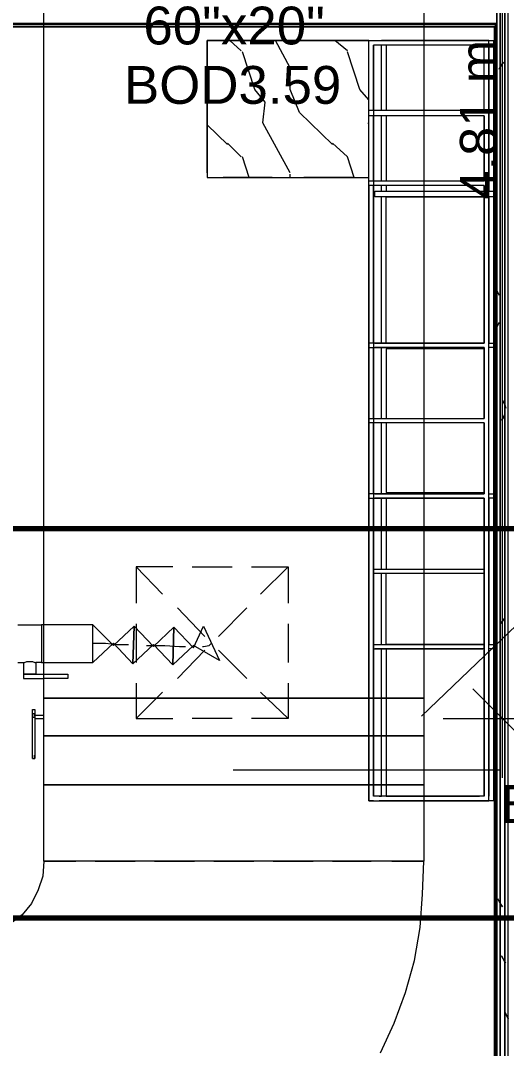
# Model space of a CAD drawing. Header units: metres. Extents: x -2 to 237, y -8 to 52.
# Drawn here: x 27.219 to 29.172, y 26.891 to 31.021 of the extents above; entities that cross this region are included whole.
import ezdxf

# ---------------------------------------------------------------- set-up
doc = ezdxf.new("R2010")
doc.units = ezdxf.units.M
doc.layers.add('HVAC - Ductos', color=5, linetype='Continuous', lineweight=0)
doc.layers.add('PDF2_Text', color=7, linetype='Continuous', lineweight=0)
doc.layers.add('PDF2_Geometry', color=7, linetype='Continuous', lineweight=0, true_color=0xaaaaaa)
doc.styles.add('PDF Helvetica', font='')
doc.styles.get('PDF Helvetica').set_extended_font_data('Helvetica')

msp = doc.modelspace()

# ---------------------------------------------------------------- linework, layer by layer
at = {"layer": 'HVAC - Ductos', "color": 5, "lineweight": 0}
msp.add_lwpolyline([(27.3127, 28.2989), (27.3127, 33.6052), (28.8399, 33.6052), (28.8399, 28.2989)], close=True, dxfattribs=at)
at = {"layer": 'HVAC - Ductos', "lineweight": 0}
for points in [[(29.1564, 27.9778), (29.1564, 33.2659)], [(27.8309, 28.8263), (27.6841, 28.8263), (27.6841, 28.6796)], [(27.7897, 28.7162), (27.6841, 28.8263)], [(27.9089, 28.8263), (28.0694, 28.8263)], [(28.1474, 28.8263), (28.2941, 28.8263), (28.2941, 28.6796)], [(28.184, 28.7162), (28.2941, 28.8263)], [(27.9593, 28.5465), (27.8492, 28.6612)], [(28.0144, 28.5465), (28.129, 28.6612)], [(28.8307, 28.2255), (29.2756, 28.652)], [(27.2072, 28.5925), (27.3035, 28.5925), (27.3035, 28.5833), (27.3035, 28.5695), (27.3035, 28.5557), (27.3035, 28.5374), (27.3035, 28.5191), (27.3035, 28.4961), (27.3035, 28.4778), (27.3035, 28.464), (27.3035, 28.4502), (27.3035, 28.4457), (27.3035, 28.4411), (27.3127, 28.4411)], [(27.3127, 28.5925), (27.3035, 28.5925), (27.3035, 28.5833), (27.3035, 28.5695), (27.3035, 28.5557), (27.3035, 28.5374), (27.3035, 28.5191), (27.3035, 28.4961), (27.3035, 28.4778), (27.3035, 28.464), (27.3035, 28.4502), (27.3035, 28.4457), (27.3035, 28.4411), (27.2805, 28.4411), (27.2805, 28.3952), (27.276, 28.3952), (27.2668, 28.3952), (27.2622, 28.3952), (27.2576, 28.3952), (27.2485, 28.3952), (27.2439, 28.3952), (27.2393, 28.3952), (27.2347, 28.3952), (27.2302, 28.3952), (27.3127, 28.3952)], [(27.5099, 28.5191), (27.5099, 28.5374), (27.5099, 28.5557), (27.5099, 28.5695), (27.5099, 28.5833), (27.5099, 28.5925), (27.3127, 28.5925)], [(27.9135, 28.5007), (27.9547, 28.5879), (28.0189, 28.4502), (27.9135, 28.5099), (27.8309, 28.4319), (27.8355, 28.5833), (27.9135, 28.5007), (27.9135, 28.5099)], [(28.2941, 28.597), (28.2941, 28.4411)], [(27.9501, 28.5053), (27.9547, 28.5053), (27.9777, 28.5099), (27.9869, 28.5191)], [(27.8492, 28.3768), (27.9593, 28.4915)], [(28.129, 28.3768), (28.0144, 28.4915)], [(27.2072, 28.4411), (27.2302, 28.4411), (27.2302, 28.3952), (27.2302, 28.3768), (27.3127, 28.3768)], [(27.2302, 28.4411), (27.2347, 28.4411), (27.2439, 28.4457), (27.253, 28.4457), (27.2622, 28.4457), (27.2668, 28.4457), (27.276, 28.4411), (27.2805, 28.4411)], [(27.3127, 28.3952), (27.409, 28.3952), (27.409, 28.3768), (27.3127, 28.3768)], [(28.2941, 28.3585), (28.2941, 28.2163), (28.1474, 28.2163)], [(29.0371, 28.3356), (29.1564, 28.2163), (29.2756, 28.0971)], [(28.2941, 28.2163), (28.184, 28.3218)], [(28.0694, 28.2163), (27.9089, 28.2163)], [(28.9179, 28.2163), (29.1564, 28.2163), (29.3948, 28.2163)], [(28.8399, 28.1475), (28.8399, 27.9503), (27.3127, 27.9503), (27.3127, 28.1475)], [(28.074, 28.01), (29.1472, 28.01)], [(28.6656, 26.8726), (28.7207, 26.9918), (28.7665, 27.1156), (28.8032, 27.2441), (28.8261, 27.3771), (28.8353, 27.5101), (28.8399, 27.6431), (27.3127, 27.6431), (27.3081, 27.5835), (27.2897, 27.5284), (27.2622, 27.4734), (27.2256, 27.4275), (27.175, 27.3908)], [(27.3127, 27.6431), (27.4411, 27.6431)], [(27.519, 27.6431), (27.6795, 27.6431)], [(27.7575, 27.6431), (27.9181, 27.6431)], [(27.9961, 27.6431), (28.1566, 27.6431)], [(28.2345, 27.6431), (28.395, 27.6431)], [(28.473, 27.6431), (28.6289, 27.6431)], [(28.7115, 27.6431), (28.8399, 27.6431)]]:
    msp.add_lwpolyline(points, dxfattribs=at)
at = {"layer": 'HVAC - Ductos', "color": 5, "lineweight": 0}
for points in [[(27.5924, 28.5099), (27.675, 28.5879), (27.6704, 28.4365), (27.5924, 28.5191), (27.5099, 28.4411), (27.5099, 28.5925)], [(27.5099, 28.4411), (27.5099, 28.5925), (27.5924, 28.5099), (27.5924, 28.5191)], [(27.753, 28.5053), (27.8355, 28.5833), (27.8309, 28.4319), (27.753, 28.5145), (27.6704, 28.4365), (27.675, 28.5879), (27.753, 28.5053), (27.753, 28.5145)], [(27.6841, 28.597), (27.6841, 28.4411)], [(27.3127, 28.4411), (27.5099, 28.4411), (27.5099, 28.4457), (27.5099, 28.4502), (27.5099, 28.464), (27.5099, 28.4778), (27.5099, 28.4961), (27.5099, 28.5191), (27.5603, 28.5191), (27.6062, 28.5145), (27.6475, 28.5145), (27.6521, 28.5145)], [(27.7254, 28.5099), (27.7438, 28.5099), (27.7988, 28.5099), (27.8584, 28.5053), (27.8814, 28.5053)], [(27.6841, 28.3585), (27.6841, 28.2163), (27.8309, 28.2163)], [(27.6841, 28.2163), (27.7897, 28.3218)], [(28.8399, 28.1475), (27.3127, 28.1475), (28.8399, 28.1475)]]:
    msp.add_lwpolyline(points, dxfattribs=at)
at = {"layer": 'HVAC - Ductos', "lineweight": 0}
msp.add_lwpolyline([(27.3127, 27.6431), (27.3127, 27.9503), (28.8399, 27.9503), (28.8399, 27.6431)], close=True, dxfattribs=at)
at = {"layer": 'PDF2_Geometry', "lineweight": 0}
for points in [[(29.1334, 24.8684), (29.1334, 24.8821), (29.1334, 24.9005), (29.1334, 24.9142), (29.1334, 33.3209), (29.1334, 33.5547), (29.1334, 33.5685), (32.7612, 33.5685), (32.7612, 33.5777), (32.0961, 33.5777), (32.0961, 33.5685), (30.5323, 33.5685), (30.5323, 33.5777), (29.1242, 33.5777), (29.1242, 33.5685), (29.1242, 33.5777), (30.5323, 33.5777), (30.5323, 33.5685), (29.1334, 33.5685), (29.1334, 33.5547), (29.1334, 33.3209)], [(32.7612, 25.1161), (32.7612, 33.3209), (32.7612, 33.385), (32.7612, 33.5227), (32.7612, 33.5364), (32.7612, 33.5685), (29.1334, 33.5685), (29.1334, 33.3209), (29.1334, 24.8684)], [(29.1334, 33.5685), (29.1334, 24.8684), (29.1334, 33.5685)], [(29.1472, 24.9142), (29.1472, 33.3209), (29.1472, 33.5364), (29.1472, 33.5547), (32.7612, 33.5547), (35.9302, 33.5547), (35.9302, 33.5364), (35.7789, 33.5364), (35.2011, 33.5364), (34.5911, 33.5364), (33.9811, 33.5364), (33.3711, 33.5364), (33.9811, 33.5364), (34.5911, 33.5364), (35.2011, 33.5364), (35.7789, 33.5364), (35.8798, 33.5364), (35.9302, 33.5364), (35.9302, 23.5521)], [(32.7474, 33.5364), (29.1656, 33.5364), (29.1656, 33.5227), (32.7612, 33.5227), (32.7612, 33.5364), (32.7612, 33.5547), (29.1472, 33.5547), (29.1472, 33.5364), (32.7474, 33.5364), (29.1656, 33.5364), (29.1656, 33.5227), (29.1656, 33.3209), (29.1656, 24.9142)], [(29.1334, 31.0048), (29.1334, 24.8684), (29.1334, 31.0048), (29.1334, 31.1332), (29.1334, 33.4447), (29.1334, 31.1332), (29.1334, 33.4447), (29.1334, 31.1332)], [(26.8449, 31.0048), (29.1334, 31.0048), (26.8449, 31.0048)], [(26.8449, 31.0048), (29.1334, 31.0048), (26.8449, 31.0048)], [(29.1334, 31.0048), (26.8449, 31.0048), (29.1334, 31.0048)], [(26.8586, 30.9956), (29.1242, 30.9956), (26.854, 30.9956), (29.1242, 30.9956), (26.8586, 30.9956)], [(28.9041, 23.4971), (29.1334, 23.4971), (29.1334, 24.8684), (29.1334, 23.4925), (29.1472, 23.4925), (29.1334, 23.4925), (29.1334, 24.8684), (29.1472, 24.8684), (29.1334, 24.8684), (29.1334, 24.9142), (29.1334, 24.8684), (29.1334, 31.0048), (29.1334, 24.8684), (29.1472, 24.8684), (29.1334, 24.8684)], [(28.6197, 30.9406), (27.9685, 30.9406), (27.9685, 30.3903), (28.6197, 30.3903), (28.6197, 30.9406), (27.9685, 30.9406), (27.9685, 30.8993), (27.9685, 30.4957), (27.9685, 30.459), (27.9685, 30.4544)], [(28.6014, 30.9406), (27.9869, 30.9406)], [(28.6197, 29.6198), (28.6197, 27.9045), (28.6197, 27.8861), (29.083, 27.8861), (29.1013, 27.8861), (29.1013, 30.9406), (28.6886, 30.9406), (28.6702, 30.9406)], [(28.6381, 27.8861), (28.6197, 27.8861), (28.6197, 30.3581), (28.6197, 27.9045), (28.6197, 30.9222), (28.6197, 30.9406), (29.083, 30.9406), (29.1013, 30.9406), (29.1197, 30.9406), (29.1197, 27.8861), (29.1013, 27.8861), (28.661, 27.8861)], [(29.083, 30.6379), (28.6197, 30.6379), (28.6197, 30.6608), (29.083, 30.6608), (29.083, 30.9222), (28.6381, 30.9222), (28.6381, 30.6608), (28.6381, 30.9222), (28.6381, 27.9045), (28.6381, 29.1015), (28.6381, 28.8171), (29.083, 28.8171), (29.083, 29.1015), (28.6427, 29.1015)], [(28.6702, 30.6608), (28.6702, 30.9222)], [(29.0646, 30.9222), (28.6886, 30.9222), (28.6886, 30.6608)], [(29.083, 30.748), (29.083, 30.9085)], [(29.1013, 28.4915), (29.1013, 27.9045), (29.1013, 30.9222), (29.1013, 30.3352), (29.1197, 30.3352), (29.1197, 30.3123), (29.1013, 30.3123), (29.1013, 29.7252), (29.1197, 29.7252), (29.1197, 29.7069), (29.1013, 29.7069)], [(28.6702, 30.3765), (28.6702, 30.6379)], [(28.6886, 30.6379), (28.6886, 30.3765)], [(27.9731, 30.3903), (28.2895, 30.3903)], [(28.2299, 30.3903), (28.0327, 30.3903)], [(28.2987, 30.3903), (28.6152, 30.3903)], [(28.5555, 30.3903), (28.3583, 30.3903)], [(29.083, 30.3581), (28.6197, 30.3581), (28.6197, 30.3765), (29.083, 30.3765)], [(28.6381, 30.3214), (28.6381, 29.7252), (28.6381, 30.3581), (28.6381, 30.326)], [(28.6702, 30.3352), (28.6702, 30.3581)], [(28.6886, 30.3581), (28.6886, 30.3352)], [(28.6197, 29.7206), (28.6197, 30.3214)], [(28.6886, 29.7252), (28.6886, 30.3123), (29.083, 30.3123), (28.6427, 30.3123), (28.6427, 30.3352), (29.083, 30.3352)], [(28.6702, 29.7252), (28.6702, 30.3123)], [(28.6427, 29.7252), (29.083, 29.7252), (28.6197, 29.7252), (28.6197, 29.7069), (29.083, 29.7069), (28.6427, 29.7069)], [(28.6381, 29.7069), (28.6381, 29.4225)], [(28.6702, 29.4225), (28.6702, 29.7069)], [(29.083, 29.7023), (28.6886, 29.7023), (28.6886, 29.4225)], [(29.1013, 29.1244), (29.1013, 29.7023)], [(29.083, 29.4042), (28.6197, 29.4042), (28.6197, 29.4225), (29.083, 29.4225)], [(28.6427, 29.1199), (29.083, 29.1199), (29.083, 29.4042), (29.083, 29.1199), (28.6197, 29.1199), (28.6197, 29.1015), (29.083, 29.1015), (29.083, 27.9045), (29.083, 28.4915)], [(28.6381, 29.4042), (28.6381, 29.1199)], [(28.6702, 29.1199), (28.6702, 29.4042)], [(28.6886, 29.4042), (28.6886, 29.1244), (29.083, 29.1244)], [(29.1013, 29.1199), (29.1197, 29.1199), (29.1197, 29.1015), (29.1013, 29.1015), (29.1013, 28.5145), (29.1197, 28.5145), (29.1197, 28.4961), (29.1013, 28.4961)], [(28.6197, 28.5053), (28.6197, 29.1061)], [(28.6381, 28.8171), (28.6381, 29.1015), (28.6381, 28.5145), (28.6381, 28.7988)], [(28.6702, 28.8171), (28.6702, 29.1015)], [(28.6886, 29.1015), (28.6886, 28.8171)], [(28.6197, 28.7988), (28.6197, 28.8171)], [(28.6427, 28.5145), (29.083, 28.5145), (29.083, 28.7988), (28.6381, 28.7988), (28.6381, 28.5145), (29.083, 28.5145), (28.6886, 28.5145), (28.6886, 28.7988)], [(28.6702, 28.5145), (28.6702, 28.7988)], [(29.083, 28.7988), (29.083, 28.8125)], [(28.6197, 28.4961), (28.6197, 28.5145)], [(28.6197, 27.8999), (28.6197, 28.5007)], [(29.083, 28.4961), (29.083, 28.5145)], [(29.083, 27.9045), (28.6381, 27.9045), (28.6381, 28.4961), (28.6381, 27.9045), (28.6381, 28.4961), (29.083, 28.4961), (28.6427, 28.4961)], [(28.661, 27.9045), (28.6702, 27.9045), (28.6702, 28.4961)], [(28.6886, 28.4961), (28.6886, 27.9045), (29.0646, 27.9045)]]:
    msp.add_lwpolyline(points, dxfattribs=at)
for points in [[(29.1334, 33.5547), (29.1334, 24.8684), (29.1472, 24.8684), (29.1472, 33.5547)], [(29.1656, 24.8821), (29.1656, 33.5364), (29.1472, 33.5364), (29.1472, 24.8821)], [(29.1656, 33.5227), (29.1656, 24.9005), (29.1793, 24.9005), (29.1793, 33.5227)], [(29.1334, 31.0094), (26.8449, 31.0094)], [(26.8449, 31.0048), (29.1334, 31.0048)], [(29.1288, 31.0048), (26.8494, 31.0048), (26.8494, 30.2389), (26.8494, 31.0048), (26.8494, 30.2389), (26.8494, 31.0048), (29.1288, 31.0048), (29.1288, 24.8684), (29.1288, 23.4925), (29.1288, 24.8684)], [(29.1242, 30.9956), (29.1242, 24.8684)], [(29.1334, 23.4925), (29.1334, 24.8684), (29.1288, 24.8684), (29.1242, 24.8684), (29.1242, 30.9956), (29.1242, 24.8684), (29.1288, 24.8684), (29.1334, 24.8684), (29.1334, 23.4925), (29.1334, 24.8684)], [(29.1334, 24.9051), (29.1334, 24.8684), (29.1334, 30.9911), (29.1334, 24.8684)], [(27.9685, 30.4086), (27.9685, 30.9406), (28.6197, 30.9406), (28.6014, 30.9406), (27.9869, 30.9406), (27.9685, 30.9406)], [(28.6381, 30.3765), (28.6381, 30.6379)], [(29.083, 30.6379), (29.083, 30.3765)], [(28.6381, 29.7252), (28.6381, 30.3581)], [(29.083, 30.3581), (29.083, 29.7252)], [(28.6197, 29.7115), (28.6197, 29.1153)], [(28.6381, 29.4225), (28.6381, 29.7069)], [(28.6381, 29.4225), (28.6381, 29.7069)], [(29.083, 29.7069), (29.083, 29.4225)], [(28.6381, 29.1199), (28.6381, 29.4042)], [(28.6381, 29.1199), (28.6381, 29.4042)]]:
    msp.add_lwpolyline(points, close=True, dxfattribs=at)
at = {"layer": 'PDF2_Geometry', "color": 254, "lineweight": 0, "true_color": 0xd2d2d2}
for points in [[(28.1061, 30.8993), (28.0603, 30.9406)], [(28.473, 30.5232), (28.34, 30.6517), (28.3033, 30.7434), (28.3033, 30.8305), (28.2437, 30.9406)], [(28.5326, 30.8993), (28.4822, 30.9406)], [(28.3033, 30.4086), (28.1932, 30.6104), (28.2024, 30.6929), (28.1612, 30.7434), (28.1106, 30.8948)], [(28.6197, 30.7021), (28.5831, 30.7434), (28.5326, 30.8948)], [(28.6197, 30.6058), (28.6152, 30.6104)], [(28.6197, 30.6104), (28.6197, 30.6241)], [(28.0511, 30.5232), (27.9685, 30.6012)], [(28.1061, 30.4728), (28.0511, 30.5278)], [(28.5601, 30.3903), (28.5326, 30.4728), (28.473, 30.5278)], [(28.1382, 30.3903), (28.1106, 30.4728)], [(28.3033, 30.3903), (28.3033, 30.404)]]:
    msp.add_lwpolyline(points, dxfattribs=at)
at = {"layer": 'PDF2_Geometry', "color": 254, "lineweight": 0, "true_color": 0xeaeaea}
for points in [[(29.1426, 30.8259), (29.1472, 30.8351), (29.161, 30.8534), (29.1472, 30.8351)], [(29.1334, 29.9362), (29.1426, 29.9178)], [(29.1334, 29.7895), (29.1426, 29.8078)], [(29.1656, 29.4775), (29.1701, 29.4638), (29.1656, 29.4775), (29.1564, 29.4959)], [(29.1656, 29.4363), (29.1656, 29.4409), (29.1656, 29.4363), (29.1518, 29.4134)], [(29.1472, 28.5925), (29.1472, 28.597), (29.1656, 28.6199), (29.1472, 28.597)], [(29.138, 27.4918), (29.1472, 27.4734), (29.1564, 27.4596), (29.1472, 27.4734)], [(29.1656, 27.2395), (29.1701, 27.2349), (29.1656, 27.2395), (29.1518, 27.2624)], [(29.1656, 27.0377), (29.1793, 27.0101)]]:
    msp.add_lwpolyline(points, close=True, dxfattribs=at)
at = {"layer": 'PDF2_Geometry', "color": 95, "lineweight": 70, "true_color": 0x4caf50}
msp.add_lwpolyline([(26.745, 28.9801), (29.5344, 28.9801), (29.5344, 27.4146), (26.745, 27.4146)], close=True, dxfattribs=at)
at = {"layer": 'PDF2_Geometry', "color": 5, "lineweight": 0}
msp.add_lwpolyline([(28.8399, 28.2989), (28.8399, 28.1475), (27.3127, 28.1475), (27.3127, 28.2989)], close=True, dxfattribs=at)
at = {"layer": 'PDF2_Geometry', "color": 1, "lineweight": 0}
for points in [[(27.2668, 28.0696), (27.2668, 28.065), (27.2668, 28.0604), (27.2668, 28.0558), (27.2668, 28.0604), (27.2668, 28.065), (27.2668, 28.0696), (27.2668, 28.2209), (27.2668, 28.2255), (27.2668, 28.2301), (27.2668, 28.2347), (27.2668, 28.2301), (27.2668, 28.2255), (27.2668, 28.2209), (27.2668, 28.253), (27.276, 28.253), (27.276, 28.2301), (27.3127, 28.2301)], [(27.276, 28.2347), (27.2668, 28.2347)], [(27.276, 28.2301), (27.276, 28.2255), (27.276, 28.2209), (27.2668, 28.2209)], [(27.276, 28.2255), (27.276, 28.2301), (27.276, 28.2347), (27.276, 28.2301), (27.276, 28.2255), (27.276, 28.2209), (27.276, 28.0696), (27.276, 28.065), (27.276, 28.0604), (27.276, 28.0558), (27.276, 28.0604), (27.276, 28.065), (27.276, 28.0696)], [(27.276, 28.2163), (27.3127, 28.2163)], [(27.2668, 28.0558), (27.276, 28.0558)]]:
    msp.add_lwpolyline(points, dxfattribs=at)

# ---------------------------------------------------------------- texts
at = {"layer": 'PDF2_Text', "lineweight": 0, "char_height": 0.15205, "attachment_point": 4, "style": 'PDF Helvetica'}
for s, insert in [('60"x20"', (27.7127, 30.9997)), ('BOD3.59', (27.6347, 30.7612)), ('BOD3.59', (29.1483, 27.8718))]:
    msp.add_mtext(s, dxfattribs=dict(at, insert=insert))
at = {"layer": 'PDF2_Text', "lineweight": 0, "insert": (29.0614, 30.3022), "char_height": 0.15017, "attachment_point": 4, "rotation": 90, "style": 'PDF Helvetica'}
msp.add_mtext('4.81 m', dxfattribs=at)

doc.saveas('drawing.dxf')
